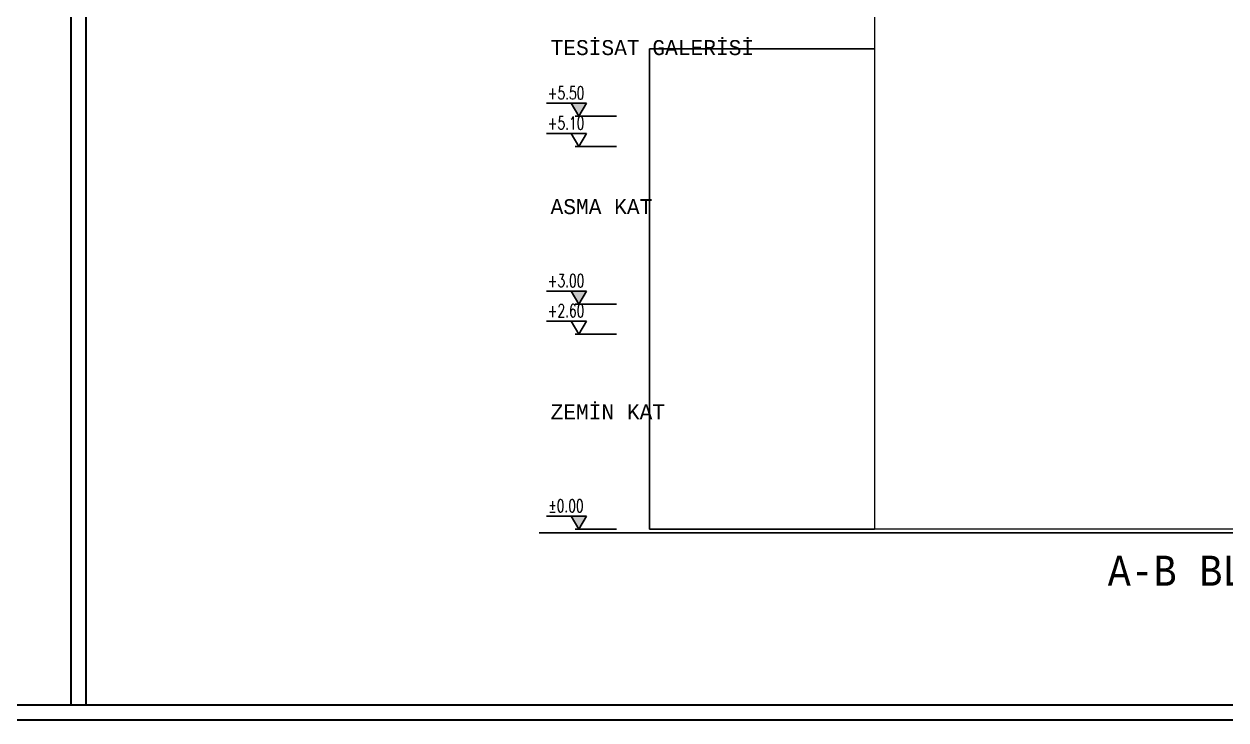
# Model space of a CAD drawing. Header units: inches. Extents: x -7543 to -822, y 102837 to 190349.
# Drawn here: x -825.1305 to -824.8103, y 102836.6651 to 102836.8505 of the extents above; entities that cross this region are included whole.
import ezdxf
from ezdxf.enums import TextEntityAlignment as Align

# ---------------------------------------------------------------- set-up
doc = ezdxf.new("R2010")
doc.units = ezdxf.units.IN
doc.header["$MEASUREMENT"] = 0
doc.layers.get('0').update_dxf_attribs({"lineweight": 25})
doc.layers.add('BALKON', color=7, linetype='Continuous', lineweight=20, true_color=0xffaaa9)
doc.layers.add('DUVAR', color=7, linetype='Continuous', lineweight=35, true_color=0xfc4642)
for name, color, linetype, lineweight in [('BİTKİ', 96, 'Continuous', 25), ('ICOL', 55, 'Continuous', 25), ('YAZI', 7, 'Continuous', 25)]:
    doc.layers.add(name, color=color, linetype=linetype, lineweight=lineweight)
doc.styles.add('ISIM', font='monos.ttf', dxfattribs={"width": 1.1, "height": 200})
doc.styles.add('KAPı-PEN', font='simplex.shx', dxfattribs={"width": 0.7, "height": 10})

msp = doc.modelspace()

# ---------------------------------------------------------------- hatches: boundary and pattern name
at = {"layer": 'ICOL'}
for points in [[(-824.9807, 102836.82935), (-824.9847, 102836.82935), (-824.9827, 102836.82589)], [(-824.9807, 102836.77935), (-824.9847, 102836.77935), (-824.9827, 102836.77589)], [(-824.9807, 102836.71935), (-824.9847, 102836.71935), (-824.9827, 102836.71589)]]:
    msp.add_hatch(color=2, dxfattribs=at).paths.add_polyline_path(points)

# ---------------------------------------------------------------- linework, layer by layer
msp.add_line((-824.99328, 102836.71489), (-824.46221, 102836.71489))
at = {"layer": 'BALKON', "color": 20}
for p in [(-824.90389, 102836.85389, -0.002), (-824.55389, 102836.71589, -0.002)]:
    msp.add_line(p, (-824.90389, 102836.71589, -0.002), dxfattribs=at)
at = {"layer": 'BİTKİ'}
for p, q in [((-824.9639, 102836.84389, -0.002), (-824.9639, 102836.71589, -0.002)), ((-824.90389, 102836.84389, -0.002), (-824.9639, 102836.84389, -0.002)), ((-824.90389, 102836.71589, -0.002), (-824.9639, 102836.71589, -0.002))]:
    msp.add_line(p, q, dxfattribs=at)
at = {"layer": 'DUVAR'}
for p, q in [((-825.11796, 102836.66908), (-825.11796, 102837.43546)), ((-825.11396, 102836.66908), (-825.11396, 102837.43546)), ((-837.60107, 102836.66908), (-821.99356, 102836.66908)), ((-837.60507, 102836.66508), (-821.98956, 102836.66508))]:
    msp.add_line(p, q, dxfattribs=at)
at = {"layer": 'ICOL', "color": 2}
for p, q in [((-824.99132, 102836.82935), (-824.9807, 102836.82935)), ((-824.9827, 102836.82589), (-824.9847, 102836.82935)), ((-824.9807, 102836.82935), (-824.9827, 102836.82589)), ((-824.9837, 102836.82589), (-824.9727, 102836.82589)), ((-824.99132, 102836.82135), (-824.9807, 102836.82135)), ((-824.9827, 102836.81789), (-824.9847, 102836.82135)), ((-824.9807, 102836.82135), (-824.9827, 102836.81789)), ((-824.9837, 102836.81789), (-824.9727, 102836.81789)), ((-824.99132, 102836.77935), (-824.9807, 102836.77935)), ((-824.9827, 102836.77589), (-824.9847, 102836.77935)), ((-824.9807, 102836.77935), (-824.9827, 102836.77589)), ((-824.9837, 102836.77589), (-824.9727, 102836.77589)), ((-824.99132, 102836.77135), (-824.9807, 102836.77135)), ((-824.9827, 102836.76789), (-824.9847, 102836.77135)), ((-824.9807, 102836.77135), (-824.9827, 102836.76789)), ((-824.9837, 102836.76789), (-824.9727, 102836.76789)), ((-824.99132, 102836.71935), (-824.9807, 102836.71935)), ((-824.9827, 102836.71589), (-824.9847, 102836.71935)), ((-824.9807, 102836.71935), (-824.9827, 102836.71589)), ((-824.9837, 102836.71589), (-824.9727, 102836.71589))]:
    msp.add_line(p, q, dxfattribs=at)

# ---------------------------------------------------------------- texts
at = {"layer": 'ICOL', "color": 2, "style": 'KAPı-PEN', "width": 0.7}
for tag, p in [('+5.50', (-824.98614, 102836.83042)), ('+5.10', (-824.98614, 102836.82242)), ('+3.00', (-824.98614, 102836.78042)), ('+2.60', (-824.98614, 102836.77242)), ('%%P0.00', (-824.98614, 102836.72042))]:
    msp.add_attdef(tag, text='+17.50', height=0.0034, dxfattribs=at).set_placement(p, align=Align.CENTER)
at = {"layer": 'YAZI', "style": 'ISIM'}
for s, p in [('TESİSAT GALERİSİ', (-824.99023, 102836.8422)), ('ASMA KAT', (-824.99023, 102836.79983)), ('ZEMİN KAT', (-824.99023, 102836.74514))]:
    msp.add_text(s, height=0.004, dxfattribs=at).set_placement(p)
at = {"layer": 'YAZI', "style": 'ISIM', "width": 0.9}
msp.add_text('A-B BLOK GÜNEY CEPHE  ÖLÇEK: 1/50', height=0.008, dxfattribs=at).set_placement((-824.84176, 102836.70084, -0.002))

doc.saveas('drawing.dxf')
